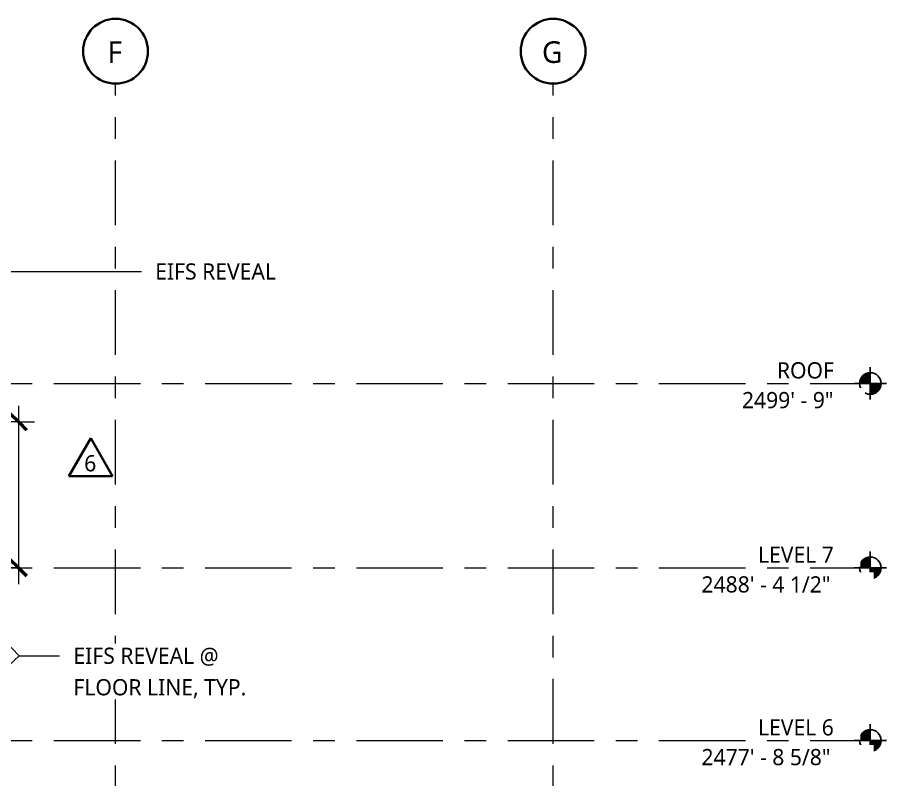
# Model space of a CAD drawing. Header units: inches. Extents: x 6 to 15224, y -733 to 6300.
# Drawn here: x 7441 to 8085, y 5704 to 6268 of the extents above; entities that cross this region are included whole.
import ezdxf

# ---------------------------------------------------------------- set-up
doc = ezdxf.new("R2010")
doc.units = ezdxf.units.IN
doc.header["$MEASUREMENT"] = 0
doc.linetypes.add('Center 1_2_', pattern=[112, 64, -16, 16, -16])
doc.linetypes.add('Center 3_8_', pattern=[96, 48, -16, 16, -16])
for name, color, linetype, lineweight in [('A-ANNO-DIMS', 211, 'Continuous', 13), ('A-ANNO-DIMS-128', 211, 'Continuous', 13), ('A-FLOR-LEVL', 51, 'Continuous', 13), ('G-ANNO-REVC-IDEN', 71, 'Continuous', 35), ('G-ANNO-TEXT', 231, 'Continuous', 13), ('S-GRID', 1, 'Continuous', 13), ('S-GRID-IDEN', 1, 'Continuous', 35)]:
    doc.layers.add(name, color=color, linetype=linetype, lineweight=lineweight)
doc.styles.add('Open Sans_5', font='OpenSans-Regular.ttf', dxfattribs={"height": 12})
doc.styles.add('Open Sans_6', font='OpenSans-Regular.ttf', dxfattribs={"height": 16})
doc.styles.add('Open Sans_8', font='OpenSans-Regular.ttf', dxfattribs={"width": 0.88, "height": 12})
doc.dimstyles.new('Linear_-_3_32__CL_1', dxfattribs={"dimscale": 12, "dimtxt": 12.89496, "dimasz": 1, "dimexe": 1, "dimexo": 0.666667, "dimgap": 0.333333, "dimtad": 1, "dimdec": 8, "dimrnd": 0.003906, "dimzin": 3, "dimdsep": 46, "dimlunit": 4, "dimtxsty": 'Open Sans_8', "dimblk1": 'OBLIQUE', "dimblk2": 'OBLIQUE', "dimsah": 1, "dimcen": 0.09, "dimdle": 1, "dimadec": 3, "dimazin": 2, "dimtfac": 1, "dimtdec": 4, "dimtix": 1, "dimtmove": 0, "dimatfit": 3, "dimfxl": 1, "dimtvp": 1, "dimtfill": 1, "dimfrac": 2, "dimtolj": 1, "dimtzin": 0, "dimarcsym": 2})

# ---------------------------------------------------------------- blocks, each defined once
blk = doc.blocks.new('Level - AN Level Head-AM-798523-NORTH ELEVATION')
at = {"layer": 'A-FLOR-LEVL'}
h = blk.add_hatch(color=256, dxfattribs=at)
edge = h.paths.add_edge_path()
edge.add_line((2154.86, 5109), (2146.86, 5109))
edge.add_arc((2154.86, 5109), 8, 90, 180, ccw=False)
edge.add_line((2154.86, 5117), (2154.86, 5109))
h = blk.add_hatch(color=256, dxfattribs=at)
edge = h.paths.add_edge_path()
edge.add_arc((2154.86, 5109), 8, -90, 0, ccw=False)
edge.add_line((2154.86, 5101), (2154.86, 5109))
edge.add_line((2154.86, 5109), (2162.86, 5109))
at = {"layer": 'A-FLOR-LEVL', "lineweight": 25}
for p, q in [((2154.86, 5117.07), (2154.86, 5121.02)), ((2154.86, 5109), (2154.86, 5117)), ((2146.86, 5109), (2142.85, 5109)), ((2146.86, 5109), (2154.86, 5109)), ((2162.86, 5109), (2154.86, 5109)), ((2154.86, 5109), (2154.86, 5101)), ((2162.86, 5109), (2166.94, 5109)), ((2154.86, 5101), (2154.86, 5097.17))]:
    blk.add_line(p, q, dxfattribs=at)
blk.add_circle((2154.86, 5109), 8, dxfattribs=at)
for start, end in [(90, 180), (270, 0)]:
    blk.add_arc((2154.86, 5109), 8, start, end, dxfattribs=at)
blk = doc.blocks.new('Grid - AN Grid Head-AM-799031-NORTH ELEVATION')
at = {"layer": 'S-GRID-IDEN'}
for start, end in [(360, 180), (180, 360)]:
    blk.add_arc((25.06, 6243.06), 24, start, end, dxfattribs=at)
blk = doc.blocks.new('DIMBLOCK43-NORTH ELEVATION')
at = {"layer": 'A-ANNO-DIMS-128'}
for p, q in [((7442.22, 5980.5), (7442.22, 5848.5)), ((7442.22, 5968.5), (7420.3, 5968.5)), ((7442.22, 5968.5), (7454.22, 5968.5)), ((7442.22, 5860.5), (7430.22, 5860.5)), ((7442.22, 5860.5), (7442.71, 5860.5))]:
    blk.add_line(p, q, dxfattribs=at)
at = {"layer": 'A-ANNO-DIMS-128', "lineweight": 50}
for p, q in [((7442.22, 5968.5), (7436.22, 5974.5)), ((7442.22, 5968.5), (7448.22, 5962.5)), ((7442.22, 5860.5), (7436.22, 5866.5)), ((7442.22, 5860.5), (7448.22, 5854.5))]:
    blk.add_line(p, q, dxfattribs=at)
at = {"layer": 'A-ANNO-DIMS-128', "color": 0, "insert": (7422.08, 5895.73), "char_height": 12, "width": 45.0403, "attachment_point": 1, "rotation": 90, "line_spacing_factor": 1.151336, "style": 'Open Sans_8', "bg_fill": 3, "box_fill_scale": 1.25, "bg_fill_color": 256, "bg_fill_true_color": 13158600, "bg_fill_transparency": 0}
blk.add_mtext('9\' - 0"', dxfattribs=at)
blk = doc.blocks.new('_Oblique')
at = {"color": 0, "linetype": 'ByBlock', "lineweight": -2}
blk.add_line((-0.5, -0.5), (0.5, 0.5), dxfattribs=at)
blk = doc.blocks.new('TAG Revision-AM - Delta-51947-NORTH ELEVATION')
at = {"layer": 'G-ANNO-REVC-IDEN'}
for p, q in [((-118.44, 6001.63), (-134.61, 5973.63)), ((-118.44, 6001.63), (-102.28, 5973.63)), ((-134.61, 5973.63), (-102.28, 5973.63))]:
    blk.add_line(p, q, dxfattribs=at)

msp = doc.modelspace()

# ---------------------------------------------------------------- linework, layer by layer
at = {"layer": 'G-ANNO-TEXT', "color": 7}
for p, q in [((7395.20440312, 6079.96367485), (7533.25466808, 6079.96367485)), ((7375.1712358, 5732.32088165), (7442.74917265, 5795.3957721)), ((7442.74917265, 5795.3957721), (7472.70198994, 5795.3957721)), ((7442.74917265, 5795.3957721), (7472.70198994, 5795.3957721))]:
    msp.add_line(p, q, dxfattribs=at)
at = {"layer": 'S-GRID', "linetype": 'Center 3_8_'}
for p, q in [((7514.1488696, 5058.19108611), (7514.1488696, 6219.06052942)), ((7838.1488696, 5058.19108611), (7838.1488696, 6219.06052942))]:
    msp.add_line(p, q, dxfattribs=at)

# ---------------------------------------------------------------- block references
at = {"layer": 'A-FLOR-LEVL', "lineweight": 25}
for p in [(5918.08809281, 888), (5918.08809281, 751.5), (5918.08809281, 623.625)]:
    msp.add_blockref('Level - AN Level Head-AM-798523-NORTH ELEVATION', p, dxfattribs=at)
at = {"layer": 'G-ANNO-REVC-IDEN'}
msp.add_blockref('TAG Revision-AM - Delta-51947-NORTH ELEVATION', (7614.28224822, -45.19125819), dxfattribs=at)
at = {"layer": 'S-GRID-IDEN'}
for p in [(7489.08809281, 0), (7813.08809281, 0)]:
    msp.add_blockref('Grid - AN Grid Head-AM-799031-NORTH ELEVATION', p, dxfattribs=at)

# ---------------------------------------------------------------- texts
at = {"layer": 'G-ANNO-REVC-IDEN', "lineweight": 13, "insert": (7490.93881561, 5943.91590231), "char_height": 12, "width": 11.716, "attachment_point": 1, "style": 'Open Sans_5'}
msp.add_mtext('6', dxfattribs=at)
at = {"layer": 'G-ANNO-TEXT', "color": 7, "insert": (7543.49466808, 6085.96367485), "char_height": 12, "width": 115.14, "attachment_point": 1, "style": 'Open Sans_5', "bg_fill": 3, "box_fill_scale": 1.25, "bg_fill_color": 256, "bg_fill_true_color": 13158600, "bg_fill_transparency": 0}
msp.add_mtext('EIFS REVEAL', dxfattribs=at)
at = {"layer": 'S-GRID-IDEN', "lineweight": 13, "char_height": 16, "attachment_point": 1, "style": 'Open Sans_6'}
for s, insert, width in [('F', (7508.193308, 6250.40536582), 14.14), ('G', (7829.85000091, 6250.40536582), 19.796)]:
    msp.add_mtext(s, dxfattribs=dict(at, insert=insert, width=width))

# ---------------------------------------------------------------- next in the draw order: texts
at = {"layer": 'A-FLOR-LEVL', "char_height": 12, "attachment_point": 1, "style": 'Open Sans_5', "bg_fill": 3, "box_fill_scale": 1.25, "bg_fill_color": 256, "bg_fill_true_color": 13158600, "bg_fill_transparency": 0}
for s, insert, width in [('ROOF', (8003.80178364, 6012.7385775), 55.752), ('2499\' - 9"', (7977.92747491, 5990.71843075), 88.072), ('LEVEL 7', (7989.79233482, 5876.2385775), 72.72), ('2488\' - 4 1/2"', (7947.94322294, 5854.21843075), 124.432), ('LEVEL 6', (7989.79233482, 5748.3635775), 72.72), ('2477\' - 8 5/8"', (7947.94322294, 5726.34343075), 124.432)]:
    msp.add_mtext(s, dxfattribs=dict(at, insert=insert, width=width))
at = {"layer": 'G-ANNO-TEXT', "color": 7, "char_height": 12, "attachment_point": 1, "style": 'Open Sans_5', "bg_fill": 3, "box_fill_scale": 1.25, "bg_fill_color": 256, "bg_fill_true_color": 13158600, "bg_fill_transparency": 0}
for s, insert, width in [('EIFS REVEAL @ ', (7482.94198994, 5801.3957721), 144.228), ('FLOOR LINE, TYP.', (7482.94198994, 5778.06243876), 166.044)]:
    msp.add_mtext(s, dxfattribs=dict(at, insert=insert, width=width))

# ---------------------------------------------------------------- next in the draw order: linework, layer by layer
at = {"layer": 'A-FLOR-LEVL', "linetype": 'Center 1_2_'}
for p, q in [((5788.49234292, 5997), (8064.94482678, 5997)), ((5788.49234292, 5860.5), (8064.94482678, 5860.5)), ((5788.49234292, 5732.625), (8064.94482678, 5732.625))]:
    msp.add_line(p, q, dxfattribs=at)

# ---------------------------------------------------------------- next in the draw order: dimensions: what is measured, and where the dimension line sits
at = {"layer": 'A-ANNO-DIMS'}
dim = msp.add_linear_dim(base=(7442.2243656793, 5860.5), p1=(7412.2975206425, 5968.5), p2=(7450.7096470535, 5860.5), angle=90, dimstyle='Linear_-_3_32__CL_1', override={"dimpost": '<>', "dimfxl": 114.627621}, dxfattribs=at)
dim.commit()
dim.dimension.update_dxf_attribs({"geometry": 'DIMBLOCK43-NORTH ELEVATION', "text_midpoint": (7432.0731396072, 5914.5)})

# ---------------------------------------------------------------- next in the draw order: linework, layer by layer
at = {"layer": 'G-ANNO-TEXT', "color": 7}
msp.add_line((7381.08160763, 5859.250686), (7442.74917265, 5795.3957721), dxfattribs=at)

doc.saveas('drawing.dxf')
